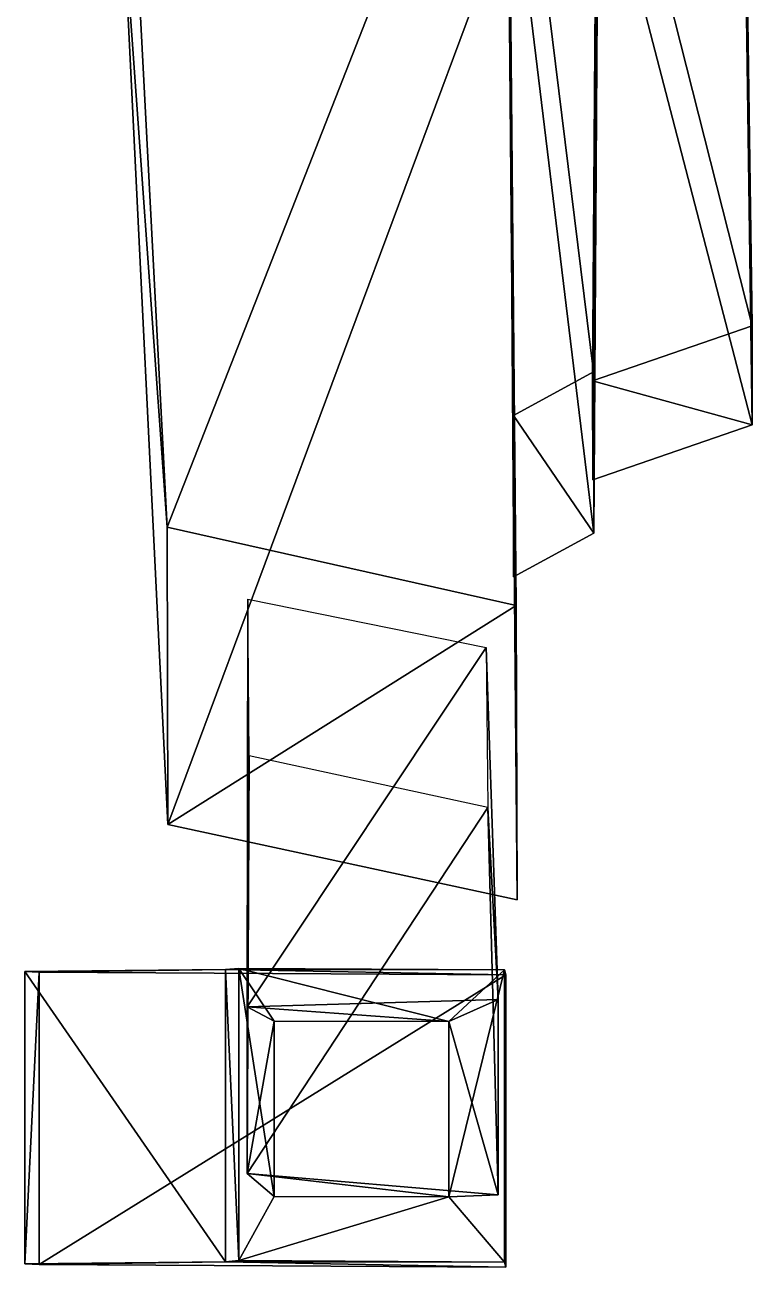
# Model space of a CAD drawing. Extents: x -4.92 to 4.89, y -0.62 to 0.62.
# Drawn here: x 1.0459 to 1.2894, y -0.6173 to -0.2014 of the extents above; entities that cross this region are included whole.
import ezdxf

# ---------------------------------------------------------------- set-up
doc = ezdxf.new("R2010")
doc.units = 0

msp = doc.modelspace()

# ---------------------------------------------------------------- linework, layer by layer
for points in [[(1.09356, -0.36952, -2.0118), (1.07869, -0.1628, -1.18158), (1.07842, -0.07907, -1.19612)], [(1.09356, -0.36952, -2.0118), (1.07842, -0.07907, -1.19612), (1.2075, -0.07907, -1.19513)], [(1.09356, -0.36952, -2.0118), (1.2075, -0.07907, -1.19513), (1.21041, -0.39575, -2.08465)], [(1.21041, -0.39575, -2.08465), (1.2075, -0.07907, -1.19513), (1.20777, -0.1628, -1.18058)], [(1.20771, -0.08595, -1.18678), (1.23631, -0.31753, -1.83436), (1.20945, -0.3322, -1.87414)], [(1.20771, -0.08595, -1.18678), (1.23777, -0.08595, -1.18678), (1.23631, -0.31753, -1.83436)], [(1.23631, -0.31753, -1.83436), (1.23777, -0.08595, -1.18678), (1.23782, -0.1438, -1.17882)], [(1.23752, -0.09747, -1.19207), (1.28933, -0.30216, -1.75823), (1.23599, -0.32065, -1.81087)], [(1.23752, -0.09747, -1.19207), (1.28643, -0.09747, -1.19218), (1.28933, -0.30216, -1.75823)], [(1.28933, -0.30216, -1.75823), (1.28643, -0.09747, -1.19218), (1.28648, -0.12602, -1.18422)], [(1.23757, -0.13593, -1.18411), (1.28938, -0.33529, -1.75028), (1.28648, -0.12602, -1.18422)], [(1.28933, -0.30216, -1.75823), (1.28648, -0.12602, -1.18422), (1.28938, -0.33529, -1.75028)], [(1.20775, -0.13548, -1.17882), (1.23636, -0.37157, -1.82641), (1.23782, -0.1438, -1.17882)], [(1.20775, -0.13548, -1.17882), (1.20949, -0.38624, -1.86618), (1.23636, -0.37157, -1.82641)], [(1.23757, -0.13593, -1.18411), (1.23604, -0.35378, -1.80292), (1.28938, -0.33529, -1.75028)], [(1.23631, -0.31753, -1.83436), (1.23782, -0.1438, -1.17882), (1.23636, -0.37157, -1.82641)], [(1.09382, -0.4691, -1.99725), (1.20777, -0.1628, -1.18058), (1.07869, -0.1628, -1.18158)], [(1.09356, -0.36952, -2.0118), (1.09382, -0.4691, -1.99725), (1.07869, -0.1628, -1.18158)], [(1.09382, -0.4691, -1.99725), (1.21068, -0.49429, -2.0701), (1.20777, -0.1628, -1.18058)], [(1.21041, -0.39575, -2.08465), (1.20777, -0.1628, -1.18058), (1.21068, -0.49429, -2.0701)], [(1.23599, -0.32065, -1.81087), (1.28933, -0.30216, -1.75823), (1.28938, -0.33529, -1.75028)], [(1.20945, -0.3322, -1.87414), (1.23631, -0.31753, -1.83436), (1.23636, -0.37157, -1.82641)], [(1.23599, -0.32065, -1.81087), (1.28938, -0.33529, -1.75028), (1.23604, -0.35378, -1.80292)], [(1.20945, -0.3322, -1.87414), (1.23636, -0.37157, -1.82641), (1.20949, -0.38624, -1.86618)], [(1.09382, -0.4691, -1.99725), (1.09356, -0.36952, -2.0118), (1.21041, -0.39575, -2.08465)], [(1.12039, -0.53018, -2.35073), (1.12099, -0.44616, -2.01811), (1.12058, -0.39372, -2.02627)], [(1.12039, -0.53018, -2.35073), (1.12058, -0.39372, -2.02627), (1.20029, -0.40989, -2.07596)], [(1.09382, -0.4691, -1.99725), (1.21041, -0.39575, -2.08465), (1.21068, -0.49429, -2.0701)], [(1.12039, -0.53018, -2.35073), (1.20029, -0.40989, -2.07596), (1.20431, -0.52771, -2.35073)], [(1.20431, -0.52771, -2.35073), (1.20029, -0.40989, -2.07596), (1.20091, -0.46339, -2.06794)], [(1.12039, -0.58593, -2.35073), (1.20091, -0.46339, -2.06794), (1.12099, -0.44616, -2.01811)], [(1.12039, -0.53018, -2.35073), (1.12039, -0.58593, -2.35073), (1.12099, -0.44616, -2.01811)], [(1.12039, -0.58593, -2.35073), (1.20431, -0.59309, -2.35073), (1.20091, -0.46339, -2.06794)], [(1.20431, -0.52771, -2.35073), (1.20091, -0.46339, -2.06794), (1.20431, -0.59309, -2.35073)], [(1.04592, -0.51831, -2.49943), (1.11305, -0.61544, -2.41479), (1.11305, -0.51762, -2.41531)], [(1.05075, -0.51853, -2.51308), (1.04592, -0.51831, -2.49943), (1.11305, -0.51762, -2.41531)], [(1.05075, -0.51853, -2.51308), (1.04592, -0.61613, -2.49892), (1.04592, -0.51831, -2.49943)], [(1.04592, -0.51831, -2.49943), (1.04592, -0.61613, -2.49892), (1.11305, -0.61544, -2.41479)], [(1.05075, -0.51853, -2.51308), (1.05075, -0.61636, -2.51256), (1.04592, -0.61613, -2.49892)], [(1.05075, -0.51853, -2.51308), (1.11305, -0.51762, -2.41531), (1.20688, -0.51944, -2.51184)], [(1.05075, -0.61636, -2.51256), (1.05075, -0.51853, -2.51308), (1.20688, -0.51944, -2.51184)], [(1.05075, -0.61636, -2.51256), (1.20688, -0.51944, -2.51184), (1.20688, -0.61726, -2.51132)], [(1.20645, -0.51772, -2.37841), (1.11305, -0.51762, -2.41531), (1.11752, -0.51724, -2.37841)], [(1.11305, -0.51762, -2.41531), (1.11752, -0.61507, -2.37841), (1.11752, -0.51724, -2.37841)], [(1.20645, -0.51772, -2.37841), (1.20688, -0.51944, -2.51184), (1.11305, -0.51762, -2.41531)], [(1.11305, -0.51762, -2.41531), (1.11305, -0.61544, -2.41479), (1.11752, -0.61507, -2.37841)], [(1.11752, -0.51724, -2.37841), (1.18787, -0.53505, -2.3699), (1.20645, -0.51772, -2.37841)], [(1.11752, -0.51724, -2.37841), (1.12936, -0.59363, -2.3699), (1.12936, -0.53491, -2.3699)], [(1.11752, -0.51724, -2.37841), (1.12936, -0.53491, -2.3699), (1.18787, -0.53505, -2.3699)], [(1.11752, -0.51724, -2.37841), (1.11752, -0.61507, -2.37841), (1.12936, -0.59363, -2.3699)], [(1.20645, -0.51772, -2.37841), (1.18787, -0.59377, -2.3699), (1.20645, -0.61554, -2.37841)], [(1.20645, -0.51772, -2.37841), (1.18787, -0.53505, -2.3699), (1.18787, -0.59377, -2.3699)], [(1.20688, -0.51944, -2.51184), (1.20645, -0.51772, -2.37841), (1.20645, -0.61554, -2.37841)], [(1.20688, -0.51944, -2.51184), (1.20645, -0.61554, -2.37841), (1.20688, -0.61726, -2.51132)], [(1.12039, -0.53018, -2.35073), (1.20431, -0.52771, -2.35073), (1.18787, -0.53505, -2.3699)], [(1.18787, -0.53505, -2.3699), (1.20431, -0.52771, -2.35073), (1.20431, -0.59309, -2.35073)], [(1.12039, -0.53018, -2.35073), (1.18787, -0.53505, -2.3699), (1.12936, -0.53491, -2.3699)], [(1.12936, -0.53491, -2.3699), (1.12039, -0.58593, -2.35073), (1.12039, -0.53018, -2.35073)], [(1.12936, -0.53491, -2.3699), (1.12936, -0.59363, -2.3699), (1.12039, -0.58593, -2.35073)], [(1.18787, -0.53505, -2.3699), (1.20431, -0.59309, -2.35073), (1.18787, -0.59377, -2.3699)], [(1.12039, -0.58593, -2.35073), (1.18787, -0.59377, -2.3699), (1.20431, -0.59309, -2.35073)], [(1.12039, -0.58593, -2.35073), (1.12936, -0.59363, -2.3699), (1.18787, -0.59377, -2.3699)], [(1.11752, -0.61507, -2.37841), (1.18787, -0.59377, -2.3699), (1.12936, -0.59363, -2.3699)], [(1.11752, -0.61507, -2.37841), (1.20645, -0.61554, -2.37841), (1.18787, -0.59377, -2.3699)], [(1.11305, -0.61544, -2.41479), (1.20645, -0.61554, -2.37841), (1.11752, -0.61507, -2.37841)], [(1.11305, -0.61544, -2.41479), (1.04592, -0.61613, -2.49892), (1.05075, -0.61636, -2.51256)], [(1.11305, -0.61544, -2.41479), (1.05075, -0.61636, -2.51256), (1.20688, -0.61726, -2.51132)], [(1.11305, -0.61544, -2.41479), (1.20688, -0.61726, -2.51132), (1.20645, -0.61554, -2.37841)]]:
    msp.add_3dface(points)

doc.saveas('drawing.dxf')
